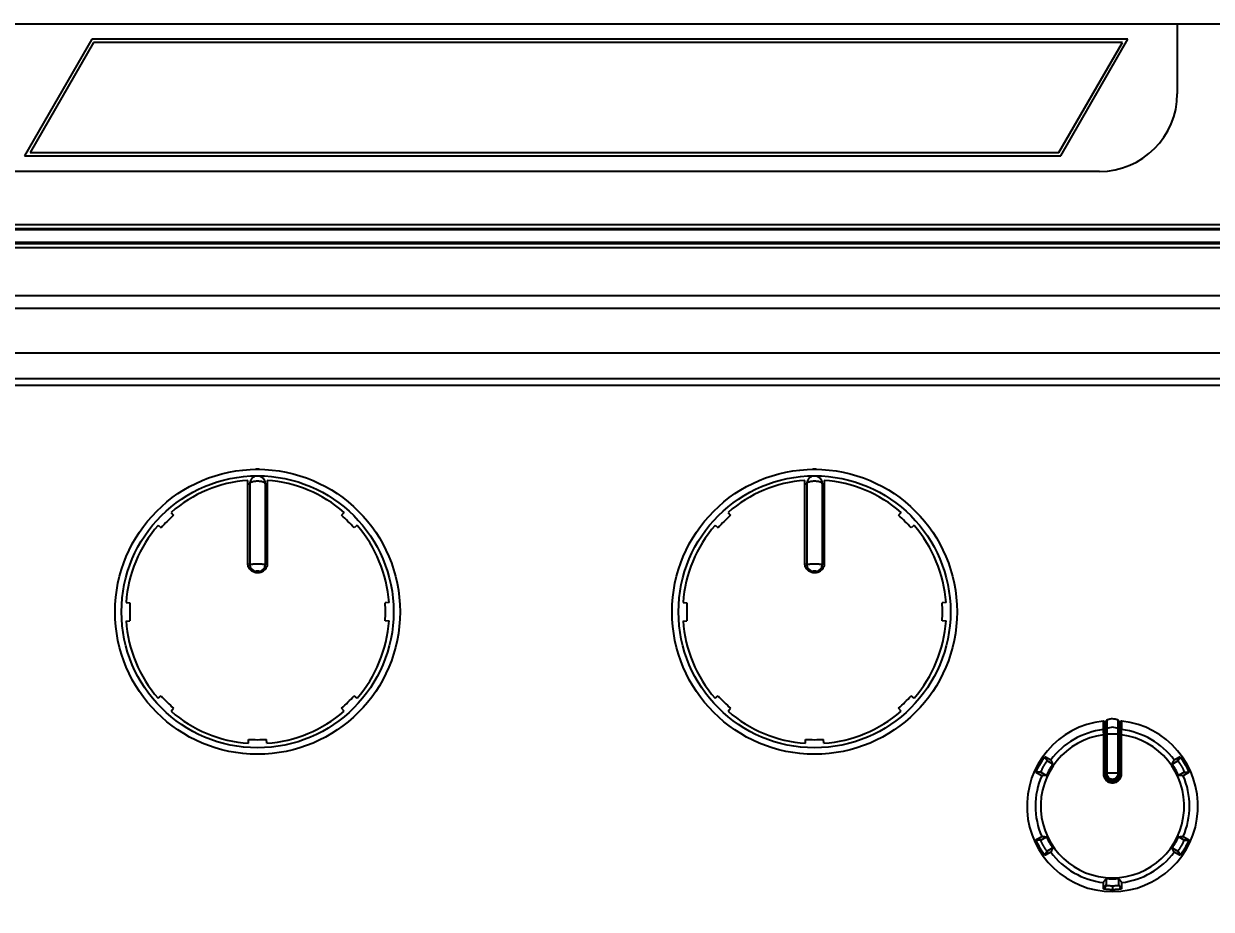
# Model space of a CAD drawing. Extents: x 1917 to 2535, y 2392 to 2924.
# Drawn here: x 2066.9 to 2158.6, y 2460 to 2528.4 of the extents above; entities that cross this region are included whole.
import ezdxf

# ---------------------------------------------------------------- set-up
doc = ezdxf.new("R2010")
doc.units = 0
doc.header["$LTSCALE"] = 10
doc.header["$MEASUREMENT"] = 0
doc.layers.get('0').update_dxf_attribs({"linetype": 'CONTINUOUS'})
doc.layers.get('DEFPOINTS').update_dxf_attribs({"linetype": 'CONTINUOUS'})
doc.layers.add('DIM', color=7, linetype='CONTINUOUS')
doc.styles.add('DIM-2', font='sanss___.ttf', dxfattribs={"height": 4.4})
doc.dimstyles.new('gw', dxfattribs={"dimscale": 2, "dimtxt": 5, "dimasz": 2, "dimexe": 1, "dimexo": 2, "dimgap": 1, "dimtad": 1, "dimdec": 1, "dimzin": 0, "dimdsep": 46, "dimtxsty": 'DIM-2', "dimcen": 2, "dimdle": 6, "dimadec": 0, "dimazin": 0, "dimtp": 0.1, "dimtm": 0.1, "dimtfac": 1, "dimtdec": 1, "dimtofl": 0, "dimtmove": 2, "dimatfit": 3, "dimfxl": 0, "dimtolj": 1, "dimtzin": 0, "dimarcsym": 0})

# ---------------------------------------------------------------- blocks, each defined once
blk = doc.blocks.new('*D2')
at = {"layer": 'DEFPOINTS', "color": 0}
for p in [(2054.75, 2576.304), (2152.117, 2419.9), (2204, 2419.9)]:
    blk.add_point(p, dxfattribs=at)
at = {"layer": 'DIM', "color": 0, "lineweight": -2}
for p, q in [((2058.75, 2576.304), (2206, 2576.304)), ((2204, 2572.304), (2204, 2423.9)), ((2156.117, 2419.9), (2206, 2419.9))]:
    blk.add_line(p, q, dxfattribs=at)
at = {"layer": 'DIM', "color": 0}
for points in [[(2203.333, 2572.304), (2204.667, 2572.304), (2204, 2576.304)], [(2203.333, 2423.9), (2204.667, 2423.9), (2204, 2419.9)]]:
    blk.add_solid(points, dxfattribs=at)
at = {"layer": 'DIM', "color": 0, "insert": (2199.731, 2498.102), "char_height": 4.4, "attachment_point": 5, "rotation": 90, "style": 'DIM-2'}
blk.add_mtext('\\A1;156.4', dxfattribs=at)

msp = doc.modelspace()

# ---------------------------------------------------------------- linework, layer by layer
at = {"color": 7}
for p, q in [((1921.077, 2528.4), (2166.735, 2528.4)), ((2156, 2528.4), (2156, 2523)), ((2072.196, 2527.2), (2067, 2518.2)), ((2072.34, 2526.95), (2067.433, 2518.45)), ((2152.196, 2527.2), (2072.196, 2527.2)), ((2151.763, 2526.95), (2072.34, 2526.95)), ((2146.856, 2518.45), (2151.763, 2526.95)), ((2147, 2518.2), (2152.196, 2527.2)), ((2067.433, 2518.45), (2146.856, 2518.45)), ((2067, 2518.2), (2147, 2518.2)), ((2150, 2517), (1938, 2517)), ((2166.735, 2512.871), (1921.265, 2512.871)), ((2168.77, 2512.5), (1919.23, 2512.5)), ((2166.735, 2512.573), (1921.265, 2512.573)), ((2168.77, 2511.5), (1919.23, 2511.5)), ((1921.265, 2511.427), (2166.735, 2511.427)), ((1921.265, 2511.129), (2166.735, 2511.129)), ((2166.735, 2507.387), (1921.265, 2507.387)), ((2166.735, 2506.412), (1921.265, 2506.412)), ((1917.71, 2503), (2170.29, 2503)), ((1926, 2501), (2162, 2501)), ((1926, 2500.5), (2162, 2500.5)), ((2084.25, 2486.748), (2084.25, 2493.148)), ((2084.25, 2492.888), (2084.4, 2492.888)), ((2084.4, 2492.888), (2084.4, 2486.632)), ((2085.6, 2492.888), (2085.75, 2492.888)), ((2085.6, 2492.888), (2085.6, 2486.632)), ((2085.75, 2493.148), (2085.75, 2486.748)), ((2127.25, 2486.748), (2127.25, 2493.148)), ((2127.25, 2492.888), (2127.4, 2492.888)), ((2127.4, 2492.888), (2127.4, 2486.632)), ((2128.6, 2492.888), (2128.75, 2492.888)), ((2128.6, 2492.888), (2128.6, 2486.632)), ((2128.75, 2493.148), (2128.75, 2486.748)), ((2078.324, 2490.679), (2078.523, 2490.45)), ((2091.676, 2490.679), (2091.477, 2490.45)), ((2121.324, 2490.679), (2121.523, 2490.45)), ((2134.676, 2490.679), (2134.477, 2490.45)), ((2077.321, 2489.676), (2077.55, 2489.477)), ((2092.679, 2489.676), (2092.45, 2489.477)), ((2120.321, 2489.676), (2120.55, 2489.477)), ((2135.679, 2489.676), (2135.45, 2489.477)), ((2084.9, 2486.133), (2085.1, 2486.133)), ((2127.9, 2486.133), (2128.1, 2486.133)), ((2074.849, 2483.71), (2075.152, 2483.689)), ((2095.151, 2483.71), (2094.848, 2483.689)), ((2117.849, 2483.71), (2118.152, 2483.689)), ((2138.151, 2483.71), (2137.848, 2483.689)), ((2074.849, 2482.29), (2075.152, 2482.311)), ((2095.151, 2482.29), (2094.848, 2482.311)), ((2117.849, 2482.29), (2118.152, 2482.311)), ((2138.151, 2482.29), (2137.848, 2482.311)), ((2077.321, 2476.324), (2077.55, 2476.523)), ((2092.679, 2476.324), (2092.45, 2476.523)), ((2120.321, 2476.324), (2120.55, 2476.523)), ((2135.679, 2476.324), (2135.45, 2476.523)), ((2078.324, 2475.321), (2078.523, 2475.55)), ((2091.676, 2475.321), (2091.477, 2475.55)), ((2121.324, 2475.321), (2121.523, 2475.55)), ((2134.676, 2475.321), (2134.477, 2475.55)), ((2150.289, 2474.562), (2150.288, 2473.904)), ((2150.4, 2474.457), (2150.4, 2470.492)), ((2150.5, 2474.535), (2150.5, 2470.5)), ((2150.556, 2474.625), (2150.556, 2470.528)), ((2150.556, 2474.625), (2150.556, 2474.625)), ((2151.444, 2470.528), (2151.444, 2474.625)), ((2151.5, 2470.5), (2151.5, 2474.535)), ((2151.6, 2470.492), (2151.6, 2474.457)), ((2151.712, 2473.904), (2151.711, 2474.562)), ((2150.298, 2473.495), (2150.298, 2470.5)), ((2150.4, 2474.295), (2150.5, 2474.295)), ((2150.4, 2473.647), (2150.5, 2473.647)), ((2150.4, 2473.484), (2150.5, 2473.484)), ((2151.5, 2474.295), (2151.6, 2474.295)), ((2151.5, 2473.647), (2151.6, 2473.647)), ((2151.5, 2473.484), (2151.6, 2473.484)), ((2151.702, 2470.5), (2151.702, 2473.495)), ((2084.29, 2472.849), (2084.311, 2473.152)), ((2085.71, 2472.849), (2085.689, 2473.152)), ((2127.29, 2472.849), (2127.311, 2473.152)), ((2128.71, 2472.849), (2128.689, 2473.152)), ((2145.965, 2471.485), (2145.773, 2471.758)), ((2145.82, 2471.799), (2146.236, 2471.559)), ((2145.976, 2471.478), (2145.82, 2471.799)), ((2155.764, 2471.559), (2156.18, 2471.799)), ((2156.024, 2471.478), (2156.18, 2471.799)), ((2156.035, 2471.485), (2156.227, 2471.758)), ((2145.465, 2470.618), (2145.133, 2470.648)), ((2146.398, 2471.235), (2145.965, 2471.485)), ((2155.602, 2471.235), (2156.035, 2471.485)), ((2156.535, 2470.618), (2156.867, 2470.648)), ((2145.476, 2470.612), (2145.12, 2470.587)), ((2145.536, 2470.347), (2145.12, 2470.587)), ((2145.465, 2470.618), (2145.898, 2470.369)), ((2150.4, 2470.492), (2150.401, 2470.461)), ((2151.5, 2470.52), (2151.5, 2470.5)), ((2156.535, 2470.618), (2156.102, 2470.369)), ((2156.88, 2470.587), (2156.464, 2470.347)), ((2156.524, 2470.612), (2156.88, 2470.587)), ((2145.12, 2465.413), (2145.536, 2465.653)), ((2145.476, 2465.388), (2145.12, 2465.413)), ((2145.465, 2465.382), (2145.133, 2465.352)), ((2145.465, 2465.382), (2145.898, 2465.631)), ((2156.535, 2465.382), (2156.102, 2465.631)), ((2156.464, 2465.653), (2156.88, 2465.413)), ((2156.524, 2465.388), (2156.88, 2465.413)), ((2156.535, 2465.382), (2156.867, 2465.352)), ((2145.965, 2464.515), (2145.773, 2464.242)), ((2145.976, 2464.522), (2145.82, 2464.201)), ((2146.236, 2464.441), (2145.82, 2464.201)), ((2146.398, 2464.765), (2145.965, 2464.515)), ((2155.602, 2464.765), (2156.035, 2464.515)), ((2156.18, 2464.201), (2155.764, 2464.441)), ((2156.024, 2464.522), (2156.18, 2464.201)), ((2156.035, 2464.515), (2156.227, 2464.242)), ((2150.5, 2462.397), (2150.5, 2461.897)), ((2151.5, 2461.897), (2151.5, 2462.397)), ((2150.3, 2461.614), (2150.3, 2462.095)), ((2150.5, 2461.911), (2150.3, 2461.614)), ((2150.5, 2461.897), (2150.363, 2461.594)), ((2150.994, 2461.853), (2151, 2461.543)), ((2151.5, 2461.91), (2151.7, 2461.614)), ((2151.5, 2461.897), (2151.643, 2461.595)), ((2151.7, 2462.095), (2151.7, 2461.614))]:
    msp.add_line(p, q, dxfattribs=at)
for points in [[(2151.444, 2474.625), (2151.385, 2474.652), (2151.293, 2474.685), (2151.197, 2474.71), (2151.1, 2474.724), (2151.001, 2474.729), (2150.903, 2474.725), (2150.806, 2474.71), (2150.71, 2474.686), (2150.617, 2474.653), (2150.556, 2474.625)], [(2151, 2469.894), (2150.957, 2469.895), (2150.886, 2469.905), (2150.817, 2469.922), (2150.75, 2469.948), (2150.687, 2469.982), (2150.628, 2470.022), (2150.575, 2470.07), (2150.527, 2470.123), (2150.487, 2470.182), (2150.453, 2470.245), (2150.428, 2470.312), (2150.41, 2470.381), (2150.401, 2470.451), (2150.401, 2470.461)], [(2151.599, 2470.464), (2151.598, 2470.449), (2151.589, 2470.378), (2151.571, 2470.309), (2151.545, 2470.242), (2151.512, 2470.179), (2151.471, 2470.121), (2151.423, 2470.068), (2151.369, 2470.021), (2151.31, 2469.98), (2151.247, 2469.947), (2151.18, 2469.921), (2151.111, 2469.904), (2151.04, 2469.895), (2151, 2469.894)]]:
    msp.add_lwpolyline(points, dxfattribs=at)
for centre, radius in [((2085, 2483), 11), ((2128, 2483), 11), ((2085, 2483), 10.5), ((2128, 2483), 10.5)]:
    msp.add_circle(centre, radius, dxfattribs=at)
for centre, radius, start, end in [((2150, 2523), 6, 270, 0), ((2085, 2493.414), 0.6, 75.48867, 104.4933), ((2085, 2493.413), 0.601, 75.76583, 104.23119), ((2128, 2493.414), 0.6, 75.48867, 104.4933), ((2128, 2493.413), 0.601, 75.76583, 104.23119), ((2085, 2483), 10.175, 94.22698, 131), ((2085, 2483), 10.175, 49, 85.77302), ((2128, 2483), 10.175, 94.22698, 131), ((2128, 2483), 10.175, 49, 85.77302), ((2085, 2483), 9.872, 131, 139), ((2085, 2483), 9.872, 41, 49), ((2128, 2483), 9.872, 131, 139), ((2128, 2483), 9.872, 41, 49), ((2085, 2483), 10.175, 139, 176), ((2085, 2483), 10.175, 4, 41), ((2128, 2483), 10.175, 139, 176), ((2128, 2483), 10.175, 4, 41), ((2084.993, 2486.748), 0.743, 180.00038, 181.26115), ((2084.9, 2486.633), 0.5, 180.07418, 270.05573), ((2085.1, 2486.633), 0.5, 269.94494, 359.92589), ((2085.008, 2486.748), 0.742, 358.73685, 359.99953), ((2127.993, 2486.748), 0.743, 180.00038, 181.26115), ((2127.9, 2486.633), 0.5, 180.07418, 270.05573), ((2128.1, 2486.633), 0.5, 269.94494, 359.92589), ((2128.008, 2486.748), 0.742, 358.73685, 359.99953), ((2085, 2483), 9.872, 176, 184), ((2085, 2483), 9.872, 356, 4), ((2128, 2483), 9.872, 176, 184), ((2128, 2483), 9.872, 356, 4), ((2085, 2483), 10.175, 184, 221), ((2085, 2483), 10.175, 319, 356), ((2128, 2483), 10.175, 184, 221), ((2128, 2483), 10.175, 319, 356), ((2085, 2483), 9.872, 221, 229), ((2085, 2483), 9.872, 311, 319), ((2128, 2483), 9.872, 221, 229), ((2128, 2483), 9.872, 311, 319), ((2085, 2483), 10.175, 229, 266), ((2085, 2483), 10.175, 274, 311), ((2128, 2483), 10.175, 229, 266), ((2128, 2483), 10.175, 274, 311), ((2151, 2468), 6.6, 96.1822, 83.8178), ((2150.3, 2474.462), 0.0999, 90.00002, 96.18221), ((2150.6, 2474.535), 0.0997, 116.395, 179.96631), ((2150.601, 2474.535), 0.101, 167.64672, 170.31847), ((2150.6, 2474.535), 0.1, 160.62117, 167.65459), ((2150.599, 2474.536), 0.0988, 157.57196, 160.61173), ((2150.599, 2474.536), 0.0992, 136.95207, 147.82772), ((2150.6, 2474.535), 0.101, 127.99967, 136.93054), ((2150.601, 2474.534), 0.101, 125.841, 128.01235), ((2151, 2473.73), 0.999, 111.77241, 116.40676), ((2151, 2473.73), 0.999, 68.13776, 111.78121), ((2151, 2473.73), 0.999, 63.59314, 68.1467), ((2151.4, 2474.535), 0.0999, 0.02021, 63.65157), ((2151.7, 2474.462), 0.0999, 83.81779, 89.99998), ((2151, 2468), 5.54, 97.28371, 82.71629), ((2151, 2468), 5.947, 96.87598, 143.24006), ((2150.3, 2473.805), 0.1, 0.04554, 96.89726), ((2304.578, 2477.327), 154.328, 181.27074, 181.42265), ((2150.6, 2473.887), 0.0999, 116.33788, 179.99036), ((2151, 2473.08), 1.001, 63.641, 116.359), ((2151.4, 2473.887), 0.0999, 0.01485, 63.65691), ((2151.7, 2473.805), 0.1, 83.10252, 179.95899), ((1997.422, 2477.327), 154.327, 358.57735, 358.72926), ((2151, 2468), 5.947, 36.75994, 83.12402), ((2085, 2483), 9.872, 266, 274), ((2128, 2483), 9.872, 266, 274), ((2151, 2468), 5.625, 144.90065, 155.09935), ((2151, 2468), 5.625, 24.90065, 35.09935), ((2151, 2468), 5.947, 156.75994, 203.24006), ((2150.987, 2459.929), 10.608, 89.92711, 92.32831), ((2151.013, 2459.929), 10.608, 87.67169, 90.07289), ((2151.006, 2470.52), 0.494, 357.65579, 359.9984), ((2151.004, 2470.492), 0.596, 357.33706, 358.82219), ((2151.007, 2470.492), 0.593, 358.82229, 359.99505), ((2151, 2468), 5.947, 336.75994, 23.24006), ((2151, 2468), 5.625, 204.90065, 215.09935), ((2151, 2468), 5.625, 324.90065, 335.09935), ((2151, 2468), 5.947, 216.75994, 263.24006), ((2151, 2468), 5.947, 276.75994, 323.24006), ((2151, 2468), 5.625, 264.90065, 275.09935)]:
    msp.add_arc(centre, radius, start, end, dxfattribs=at)
for points, start_tangent, end_tangent in [([(2085.6, 2492.888), (2085.58, 2493.04), (2085.521, 2493.184), (2085.425, 2493.308), (2085.3, 2493.403), (2085.155, 2493.463), (2085, 2493.483), (2084.846, 2493.463), (2084.7, 2493.404), (2084.576, 2493.309), (2084.48, 2493.185), (2084.42, 2493.041), (2084.4, 2492.888)], (-0.000744, 1), (-0.000764, -1)), ([(2085.6, 2492.888), (2085.58, 2492.936), (2085.521, 2492.982), (2085.425, 2493.021), (2085.3, 2493.051), (2085.155, 2493.07), (2085, 2493.077), (2084.846, 2493.07), (2084.7, 2493.051), (2084.576, 2493.021), (2084.48, 2492.982), (2084.42, 2492.936), (2084.4, 2492.888)], (-0.002249, 0.999997), (-0.002307, -0.999997)), ([(2128.6, 2492.888), (2128.58, 2493.04), (2128.521, 2493.184), (2128.425, 2493.308), (2128.3, 2493.403), (2128.155, 2493.463), (2128, 2493.483), (2127.846, 2493.463), (2127.7, 2493.404), (2127.576, 2493.309), (2127.48, 2493.185), (2127.42, 2493.041), (2127.4, 2492.888)], (-0.000744, 1), (-0.000764, -1)), ([(2128.6, 2492.888), (2128.58, 2492.936), (2128.521, 2492.982), (2128.425, 2493.021), (2128.3, 2493.051), (2128.155, 2493.07), (2128, 2493.077), (2127.846, 2493.07), (2127.7, 2493.051), (2127.576, 2493.021), (2127.48, 2492.982), (2127.42, 2492.936), (2127.4, 2492.888)], (-0.002249, 0.999997), (-0.002307, -0.999997)), ([(2085.75, 2486.732), (2085.731, 2486.579), (2085.677, 2486.427), (2085.602, 2486.302), (2085.517, 2486.206), (2085.421, 2486.129), (2085.307, 2486.066), (2085.183, 2486.023), (2085.055, 2486.002), (2084.927, 2486.004), (2084.799, 2486.027), (2084.676, 2486.074), (2084.563, 2486.14), (2084.469, 2486.219), (2084.383, 2486.323), (2084.31, 2486.454), (2084.265, 2486.601), (2084.25, 2486.732)], (-0.022037, -0.999757), (-0.022003, 0.999758)), ([(2085.6, 2486.632), (2085.583, 2486.642), (2085.531, 2486.651), (2085.449, 2486.659), (2085.341, 2486.665), (2085.213, 2486.669), (2085.072, 2486.672), (2084.928, 2486.672), (2084.787, 2486.669), (2084.659, 2486.665), (2084.551, 2486.659), (2084.469, 2486.651), (2084.417, 2486.642), (2084.4, 2486.632)], (-0.000853, 1), (-0.001808, -0.999998)), ([(2128.75, 2486.732), (2128.731, 2486.579), (2128.677, 2486.427), (2128.602, 2486.302), (2128.517, 2486.206), (2128.421, 2486.129), (2128.307, 2486.066), (2128.183, 2486.023), (2128.055, 2486.002), (2127.927, 2486.004), (2127.799, 2486.027), (2127.676, 2486.074), (2127.563, 2486.14), (2127.469, 2486.219), (2127.383, 2486.323), (2127.31, 2486.454), (2127.265, 2486.601), (2127.25, 2486.732)], (-0.022037, -0.999757), (-0.022003, 0.999758)), ([(2128.6, 2486.632), (2128.583, 2486.642), (2128.531, 2486.651), (2128.449, 2486.659), (2128.341, 2486.665), (2128.213, 2486.669), (2128.072, 2486.672), (2127.928, 2486.672), (2127.787, 2486.669), (2127.659, 2486.665), (2127.551, 2486.659), (2127.469, 2486.651), (2127.417, 2486.642), (2127.4, 2486.632)], (-0.000853, 1), (-0.001808, -0.999998)), ([(2085.1, 2486.133), (2085.097, 2486.135), (2085.088, 2486.136), (2085.074, 2486.137), (2085.056, 2486.138), (2085.035, 2486.139), (2085.012, 2486.139), (2084.988, 2486.139), (2084.965, 2486.139), (2084.944, 2486.138), (2084.926, 2486.137), (2084.912, 2486.136), (2084.903, 2486.135), (2084.9, 2486.133)], (-0.370358, 0.928889), (-0.373411, -0.927666)), ([(2128.1, 2486.133), (2128.097, 2486.135), (2128.088, 2486.136), (2128.074, 2486.137), (2128.056, 2486.138), (2128.035, 2486.139), (2128.012, 2486.139), (2127.988, 2486.139), (2127.965, 2486.139), (2127.944, 2486.138), (2127.926, 2486.137), (2127.912, 2486.136), (2127.903, 2486.135), (2127.9, 2486.133)], (-0.370358, 0.928889), (-0.373411, -0.927666)), ([(2150.3, 2474.562), (2150.333, 2474.556), (2150.358, 2474.543), (2150.377, 2474.524), (2150.39, 2474.503), (2150.398, 2474.48), (2150.4, 2474.457)], (1, 0), (0, -1)), ([(2151.667, 2474.556), (2151.642, 2474.543), (2151.623, 2474.524), (2151.61, 2474.503), (2151.602, 2474.48), (2151.6, 2474.457)], (-0.94057, -0.339601), (0, -1)), ([(2151.7, 2474.562), (2151.667, 2474.556)], (-1, 0), (-0.94057, -0.339601)), ([(2150.4, 2473.477), (2150.392, 2473.484), (2150.37, 2473.49), (2150.337, 2473.494), (2150.298, 2473.495)], (-0.000001, 1), (-0.999991, -0.00429)), ([(2150.556, 2473.545), (2150.526, 2473.541), (2150.507, 2473.535), (2150.5, 2473.529)], (-0.99583, -0.091233), (0, -1)), ([(2151.444, 2473.545), (2151.228, 2473.56), (2151, 2473.564), (2150.772, 2473.56), (2150.556, 2473.545)], (-0.99583, 0.091233), (-0.99583, -0.091233)), ([(2151.444, 2473.545), (2151.474, 2473.541), (2151.493, 2473.535), (2151.5, 2473.529)], (0.99583, -0.091233), (0, -1)), ([(2151.6, 2473.477), (2151.608, 2473.484), (2151.63, 2473.49), (2151.663, 2473.494), (2151.702, 2473.495)], (0.000257, 1), (0.999991, -0.004291)), ([(2145.133, 2470.648), (2145.136, 2470.658), (2145.149, 2470.694), (2145.165, 2470.737), (2145.186, 2470.786), (2145.209, 2470.84), (2145.236, 2470.899), (2145.265, 2470.961), (2145.333, 2471.093), (2145.408, 2471.229), (2145.488, 2471.362), (2145.569, 2471.486), (2145.608, 2471.543), (2145.645, 2471.595), (2145.68, 2471.643), (2145.713, 2471.685), (2145.741, 2471.72), (2145.766, 2471.75), (2145.773, 2471.758)], (0.312417, 0.949945), (0.666469, 0.745532)), ([(2145.773, 2471.758), (2145.787, 2471.773), (2145.796, 2471.781), (2145.803, 2471.789), (2145.814, 2471.797), (2145.818, 2471.799), (2145.82, 2471.799)], (0.666469, 0.745532), (0.866025, -0.5)), ([(2146.236, 2471.559), (2146.243, 2471.549), (2146.255, 2471.527), (2146.272, 2471.495), (2146.292, 2471.454), (2146.316, 2471.407), (2146.341, 2471.354), (2146.369, 2471.296), (2146.398, 2471.235)], (0.866025, -0.5), (0.42412, -0.905606)), ([(2155.602, 2471.235), (2155.631, 2471.296), (2155.659, 2471.354), (2155.684, 2471.407), (2155.708, 2471.454), (2155.728, 2471.495), (2155.745, 2471.527), (2155.757, 2471.549), (2155.764, 2471.559)], (0.42412, 0.905606), (0.866025, 0.5)), ([(2156.18, 2471.799), (2156.182, 2471.799), (2156.186, 2471.797), (2156.197, 2471.789), (2156.204, 2471.781), (2156.213, 2471.773), (2156.227, 2471.758)], (0.866025, 0.5), (0.666472, -0.74553)), ([(2156.227, 2471.758), (2156.234, 2471.75), (2156.259, 2471.72), (2156.287, 2471.685), (2156.32, 2471.643), (2156.355, 2471.595), (2156.392, 2471.543), (2156.431, 2471.486), (2156.512, 2471.362), (2156.592, 2471.229), (2156.667, 2471.093), (2156.735, 2470.961), (2156.764, 2470.899), (2156.791, 2470.84), (2156.814, 2470.786), (2156.835, 2470.737), (2156.851, 2470.694), (2156.864, 2470.658), (2156.867, 2470.648)], (0.666472, -0.74553), (0.31242, -0.949944)), ([(2145.12, 2470.587), (2145.119, 2470.588), (2145.118, 2470.592), (2145.121, 2470.606), (2145.123, 2470.616), (2145.126, 2470.628), (2145.133, 2470.648)], (-0.866025, 0.5), (0.312417, 0.949945)), ([(2145.965, 2471.485), (2145.963, 2471.484), (2145.96, 2471.483), (2145.951, 2471.475), (2145.939, 2471.462), (2145.923, 2471.443), (2145.913, 2471.431), (2145.903, 2471.418), (2145.88, 2471.388), (2145.855, 2471.353), (2145.827, 2471.314), (2145.798, 2471.271), (2145.768, 2471.225), (2145.738, 2471.176), (2145.707, 2471.125), (2145.676, 2471.074), (2145.647, 2471.022), (2145.618, 2470.969), (2145.591, 2470.918), (2145.566, 2470.869), (2145.544, 2470.823), (2145.524, 2470.779), (2145.506, 2470.74), (2145.491, 2470.705), (2145.485, 2470.69), (2145.48, 2470.676), (2145.471, 2470.652), (2145.466, 2470.634), (2145.464, 2470.623), (2145.464, 2470.62), (2145.465, 2470.618)], (-0.866025, 0.5), (0.866026, -0.5)), ([(2156.035, 2471.485), (2156.037, 2471.484), (2156.04, 2471.483), (2156.049, 2471.475), (2156.061, 2471.462), (2156.077, 2471.443), (2156.087, 2471.431), (2156.097, 2471.418), (2156.12, 2471.388), (2156.145, 2471.353), (2156.173, 2471.314), (2156.202, 2471.271), (2156.232, 2471.225), (2156.262, 2471.176), (2156.293, 2471.125), (2156.324, 2471.074), (2156.353, 2471.022), (2156.382, 2470.969), (2156.409, 2470.918), (2156.434, 2470.869), (2156.456, 2470.823), (2156.476, 2470.779), (2156.494, 2470.74), (2156.509, 2470.705), (2156.515, 2470.69), (2156.52, 2470.676), (2156.529, 2470.652), (2156.534, 2470.634), (2156.536, 2470.623), (2156.536, 2470.62), (2156.535, 2470.618)], (0.866026, 0.5), (-0.866026, -0.499999)), ([(2156.867, 2470.648), (2156.874, 2470.628), (2156.877, 2470.616), (2156.879, 2470.606), (2156.882, 2470.592), (2156.881, 2470.588), (2156.88, 2470.587)], (0.31242, -0.949944), (-0.866025, -0.5)), ([(2145.898, 2470.369), (2145.83, 2470.363), (2145.766, 2470.358), (2145.707, 2470.353), (2145.655, 2470.35), (2145.61, 2470.347), (2145.573, 2470.346), (2145.548, 2470.345), (2145.536, 2470.347)], (-0.996338, -0.085504), (-0.866025, 0.5)), ([(2150.383, 2470.496), (2150.37, 2470.498), (2150.337, 2470.499), (2150.298, 2470.5)], (-0.991886, 0.127127), (-0.999998, -0.001956)), ([(2150.298, 2470.5), (2150.312, 2470.357), (2150.355, 2470.224), (2150.417, 2470.109), (2150.494, 2470.014), (2150.581, 2469.938), (2150.677, 2469.878), (2150.78, 2469.835), (2150.888, 2469.809), (2151, 2469.8)], (0.00017, -1), (1, -0.000077)), ([(2150.4, 2470.492), (2150.392, 2470.495), (2150.383, 2470.496)], (0, 1), (-0.991886, 0.127127)), ([(2150.401, 2470.461), (2150.413, 2470.37), (2150.449, 2470.256), (2150.502, 2470.158), (2150.568, 2470.077), (2150.642, 2470.012), (2150.724, 2469.961), (2150.812, 2469.924), (2150.905, 2469.901), (2151, 2469.894)], (0.051934, -0.998651), (1, -0.00004)), ([(2150.556, 2470.528), (2150.526, 2470.526), (2150.507, 2470.523), (2150.5, 2470.52)], (-0.999129, -0.041726), (0, -1)), ([(2150.5, 2470.52), (2150.514, 2470.402), (2150.557, 2470.29), (2150.625, 2470.191), (2150.715, 2470.111), (2150.821, 2470.055), (2150.938, 2470.026), (2151.06, 2470.026), (2151.177, 2470.054), (2151.284, 2470.11), (2151.374, 2470.19), (2151.443, 2470.289), (2151.486, 2470.401), (2151.5, 2470.5)], (0, -1), (0.040877, 0.999164)), ([(2151.5, 2470.5), (2151.483, 2470.371), (2151.433, 2470.251), (2151.354, 2470.148), (2151.25, 2470.069), (2151.129, 2470.019), (2151, 2470.002), (2150.871, 2470.019), (2150.75, 2470.069), (2150.646, 2470.148), (2150.567, 2470.251), (2150.517, 2470.371), (2150.5, 2470.5)], (0, -1), (0, 1)), ([(2150.556, 2470.528), (2150.568, 2470.423), (2150.606, 2470.323), (2150.667, 2470.235), (2150.746, 2470.164), (2150.841, 2470.114), (2150.945, 2470.088), (2151.053, 2470.088), (2151.157, 2470.113), (2151.253, 2470.163), (2151.333, 2470.234), (2151.394, 2470.322), (2151.432, 2470.422), (2151.444, 2470.528)], (0, -1), (0, 1)), ([(2151, 2469.8), (2151.112, 2469.809), (2151.221, 2469.836), (2151.325, 2469.879), (2151.421, 2469.939), (2151.508, 2470.016), (2151.584, 2470.111), (2151.646, 2470.226), (2151.688, 2470.359), (2151.702, 2470.5)], (1, 0.00008), (0.000156, 1)), ([(2151, 2469.894), (2151.096, 2469.901), (2151.189, 2469.924), (2151.277, 2469.961), (2151.359, 2470.013), (2151.434, 2470.078), (2151.499, 2470.16), (2151.552, 2470.258), (2151.588, 2470.371), (2151.599, 2470.464)], (1, 0.000041), (0.046454, 0.99892)), ([(2151.444, 2470.528), (2151.474, 2470.526), (2151.493, 2470.523), (2151.5, 2470.52)], (0.999129, -0.041726), (0, -1)), ([(2151.6, 2470.492), (2151.608, 2470.495), (2151.617, 2470.496)], (0.000001, 1), (0.991886, 0.127133)), ([(2151.617, 2470.496), (2151.63, 2470.498), (2151.663, 2470.499), (2151.702, 2470.5)], (0.991886, 0.127133), (0.999998, -0.001952)), ([(2156.464, 2470.347), (2156.452, 2470.345), (2156.427, 2470.346), (2156.39, 2470.347), (2156.345, 2470.35), (2156.293, 2470.353), (2156.234, 2470.358), (2156.17, 2470.363), (2156.102, 2470.369)], (-0.866025, -0.5), (-0.996338, 0.085504)), ([(2145.133, 2465.352), (2145.126, 2465.372), (2145.123, 2465.384), (2145.121, 2465.394), (2145.118, 2465.408), (2145.119, 2465.412), (2145.12, 2465.413)], (-0.312414, 0.949946), (0.866025, 0.5)), ([(2145.773, 2464.242), (2145.766, 2464.25), (2145.741, 2464.28), (2145.713, 2464.315), (2145.68, 2464.357), (2145.645, 2464.405), (2145.608, 2464.457), (2145.569, 2464.514), (2145.488, 2464.638), (2145.408, 2464.771), (2145.333, 2464.907), (2145.265, 2465.039), (2145.236, 2465.101), (2145.209, 2465.16), (2145.186, 2465.214), (2145.165, 2465.263), (2145.149, 2465.306), (2145.136, 2465.342), (2145.133, 2465.352)], (-0.666468, 0.745534), (-0.312414, 0.949946)), ([(2145.965, 2464.515), (2145.963, 2464.516), (2145.96, 2464.517), (2145.951, 2464.525), (2145.939, 2464.538), (2145.923, 2464.557), (2145.913, 2464.569), (2145.903, 2464.582), (2145.88, 2464.612), (2145.855, 2464.647), (2145.827, 2464.686), (2145.798, 2464.729), (2145.768, 2464.775), (2145.738, 2464.824), (2145.707, 2464.875), (2145.676, 2464.926), (2145.647, 2464.978), (2145.618, 2465.031), (2145.591, 2465.082), (2145.566, 2465.131), (2145.544, 2465.177), (2145.524, 2465.221), (2145.506, 2465.26), (2145.491, 2465.295), (2145.485, 2465.31), (2145.48, 2465.324), (2145.471, 2465.348), (2145.466, 2465.366), (2145.464, 2465.377), (2145.464, 2465.38), (2145.465, 2465.382)], (-0.866025, -0.500001), (0.866025, 0.5)), ([(2145.536, 2465.653), (2145.548, 2465.655), (2145.573, 2465.654), (2145.61, 2465.653), (2145.655, 2465.65), (2145.707, 2465.647), (2145.766, 2465.642), (2145.83, 2465.637), (2145.898, 2465.631)], (0.866025, 0.5), (0.996338, -0.085504)), ([(2156.035, 2464.515), (2156.037, 2464.516), (2156.04, 2464.517), (2156.049, 2464.525), (2156.061, 2464.538), (2156.077, 2464.557), (2156.087, 2464.569), (2156.097, 2464.582), (2156.12, 2464.612), (2156.145, 2464.647), (2156.173, 2464.686), (2156.202, 2464.729), (2156.232, 2464.775), (2156.262, 2464.824), (2156.293, 2464.875), (2156.324, 2464.926), (2156.353, 2464.978), (2156.382, 2465.031), (2156.409, 2465.082), (2156.434, 2465.131), (2156.456, 2465.177), (2156.476, 2465.221), (2156.494, 2465.26), (2156.509, 2465.295), (2156.515, 2465.31), (2156.52, 2465.324), (2156.529, 2465.348), (2156.534, 2465.366), (2156.536, 2465.377), (2156.536, 2465.38), (2156.535, 2465.382)], (0.866026, -0.5), (-0.866026, 0.499999)), ([(2156.102, 2465.631), (2156.17, 2465.637), (2156.234, 2465.642), (2156.293, 2465.647), (2156.345, 2465.65), (2156.39, 2465.653), (2156.427, 2465.654), (2156.452, 2465.655), (2156.464, 2465.653)], (0.996338, 0.085504), (0.866025, -0.5)), ([(2156.867, 2465.352), (2156.864, 2465.342), (2156.851, 2465.306), (2156.835, 2465.263), (2156.814, 2465.214), (2156.791, 2465.16), (2156.764, 2465.101), (2156.735, 2465.039), (2156.667, 2464.907), (2156.592, 2464.771), (2156.512, 2464.638), (2156.431, 2464.514), (2156.392, 2464.457), (2156.355, 2464.405), (2156.32, 2464.357), (2156.287, 2464.315), (2156.259, 2464.28), (2156.234, 2464.25), (2156.227, 2464.242)], (-0.312417, -0.949945), (-0.666469, -0.745532)), ([(2156.88, 2465.413), (2156.881, 2465.412), (2156.882, 2465.408), (2156.879, 2465.394), (2156.877, 2465.384), (2156.874, 2465.372), (2156.867, 2465.352)], (0.866025, -0.5), (-0.312417, -0.949945)), ([(2145.82, 2464.201), (2145.818, 2464.201), (2145.814, 2464.203), (2145.803, 2464.211), (2145.796, 2464.219), (2145.787, 2464.227), (2145.773, 2464.242)], (-0.866025, -0.5), (-0.666468, 0.745534)), ([(2146.398, 2464.765), (2146.369, 2464.704), (2146.341, 2464.646), (2146.316, 2464.593), (2146.292, 2464.546), (2146.272, 2464.505), (2146.255, 2464.473), (2146.243, 2464.451), (2146.236, 2464.441)], (-0.42412, -0.905606), (-0.866025, -0.5)), ([(2155.764, 2464.441), (2155.757, 2464.451), (2155.745, 2464.473), (2155.728, 2464.505), (2155.708, 2464.546), (2155.684, 2464.593), (2155.659, 2464.646), (2155.631, 2464.704), (2155.602, 2464.765)], (-0.866025, 0.5), (-0.42412, 0.905606)), ([(2156.227, 2464.242), (2156.213, 2464.227), (2156.204, 2464.219), (2156.197, 2464.211), (2156.186, 2464.203), (2156.182, 2464.201), (2156.18, 2464.201)], (-0.666469, -0.745532), (-0.866025, 0.5)), ([(2150.3, 2462.095), (2150.305, 2462.105), (2150.318, 2462.128), (2150.338, 2462.158), (2150.363, 2462.196), (2150.392, 2462.24), (2150.425, 2462.289), (2150.461, 2462.341), (2150.5, 2462.397)], (0, 1), (0.572217, 0.820102)), ([(2151.5, 2462.397), (2151.539, 2462.341), (2151.575, 2462.288), (2151.608, 2462.24), (2151.638, 2462.196), (2151.662, 2462.158), (2151.682, 2462.128), (2151.695, 2462.105), (2151.7, 2462.095)], (0.572218, -0.820102), (0, -1)), ([(2150.363, 2461.594), (2150.337, 2461.6), (2150.317, 2461.605), (2150.304, 2461.61), (2150.301, 2461.612), (2150.3, 2461.614)], (-0.979625, 0.200837), (0, 1)), ([(2151, 2461.543), (2150.845, 2461.546), (2150.77, 2461.549), (2150.697, 2461.553), (2150.628, 2461.559), (2150.564, 2461.565), (2150.505, 2461.572), (2150.453, 2461.579), (2150.407, 2461.586), (2150.37, 2461.593), (2150.363, 2461.594)], (-1, 0), (-0.979625, 0.200837)), ([(2150.5, 2461.897), (2150.501, 2461.895), (2150.504, 2461.894), (2150.514, 2461.89), (2150.533, 2461.886), (2150.557, 2461.881), (2150.572, 2461.879), (2150.589, 2461.877), (2150.626, 2461.872), (2150.669, 2461.868), (2150.717, 2461.863), (2150.768, 2461.86), (2150.823, 2461.857), (2150.881, 2461.855), (2150.94, 2461.853), (2150.994, 2461.853)], (-0.000004, -1), (0.999999, -0.001573)), ([(2150.994, 2461.853), (2151, 2461.853), (2151.06, 2461.853), (2151.119, 2461.855), (2151.177, 2461.857), (2151.232, 2461.86), (2151.283, 2461.863), (2151.331, 2461.868), (2151.374, 2461.872), (2151.411, 2461.877), (2151.428, 2461.879), (2151.443, 2461.881), (2151.467, 2461.886), (2151.486, 2461.89), (2151.496, 2461.894), (2151.499, 2461.895), (2151.5, 2461.897)], (0.999999, -0.001573), (-0.000008, 1)), ([(2151.643, 2461.595), (2151.631, 2461.593), (2151.593, 2461.586), (2151.547, 2461.579), (2151.495, 2461.572), (2151.436, 2461.565), (2151.372, 2461.559), (2151.303, 2461.553), (2151.23, 2461.549), (2151.155, 2461.546), (2151, 2461.543)], (-0.97841, -0.206672), (-1, 0)), ([(2151.7, 2461.614), (2151.699, 2461.612), (2151.696, 2461.61), (2151.683, 2461.605), (2151.665, 2461.6), (2151.643, 2461.595)], (0, -1), (-0.97841, -0.206672))]:
    msp.add_spline(points, degree=3, dxfattribs=dict(at, start_tangent=start_tangent, end_tangent=end_tangent))

# ---------------------------------------------------------------- dimensions: what is measured, and where the dimension line sits
at = {"layer": 'DIM'}
dim = msp.add_linear_dim(base=(2204, 2419.9), p1=(2054.75, 2576.304), p2=(2152.117, 2419.9), angle=90, dimstyle='gw', dxfattribs=at)
dim.commit()
dim.dimension.update_dxf_attribs({"geometry": '*D2', "text_midpoint": (2199.731, 2498.102)})

doc.saveas('drawing.dxf')
